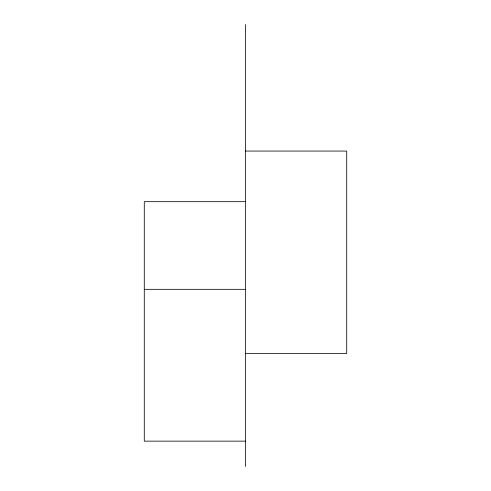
<?xml version="1.0" encoding="UTF-8"?>
<svg xmlns="http://www.w3.org/2000/svg" width="491" height="491" viewBox="0 0 491 491"><rect width="100%" height="100%" fill="white"/><g stroke="black" fill="none" stroke-linecap="round" stroke-linejoin="round"><path stroke-width="0.74" d="M245.5 151.068L346.714 151.068L346.714 353.495L245.5 353.495M245.5 201.672L144.286 201.672L144.286 441.145L245.5 441.145M144.286 289.328L245.5 289.328M245.5 24.55L245.5 466.45"/></g></svg>
